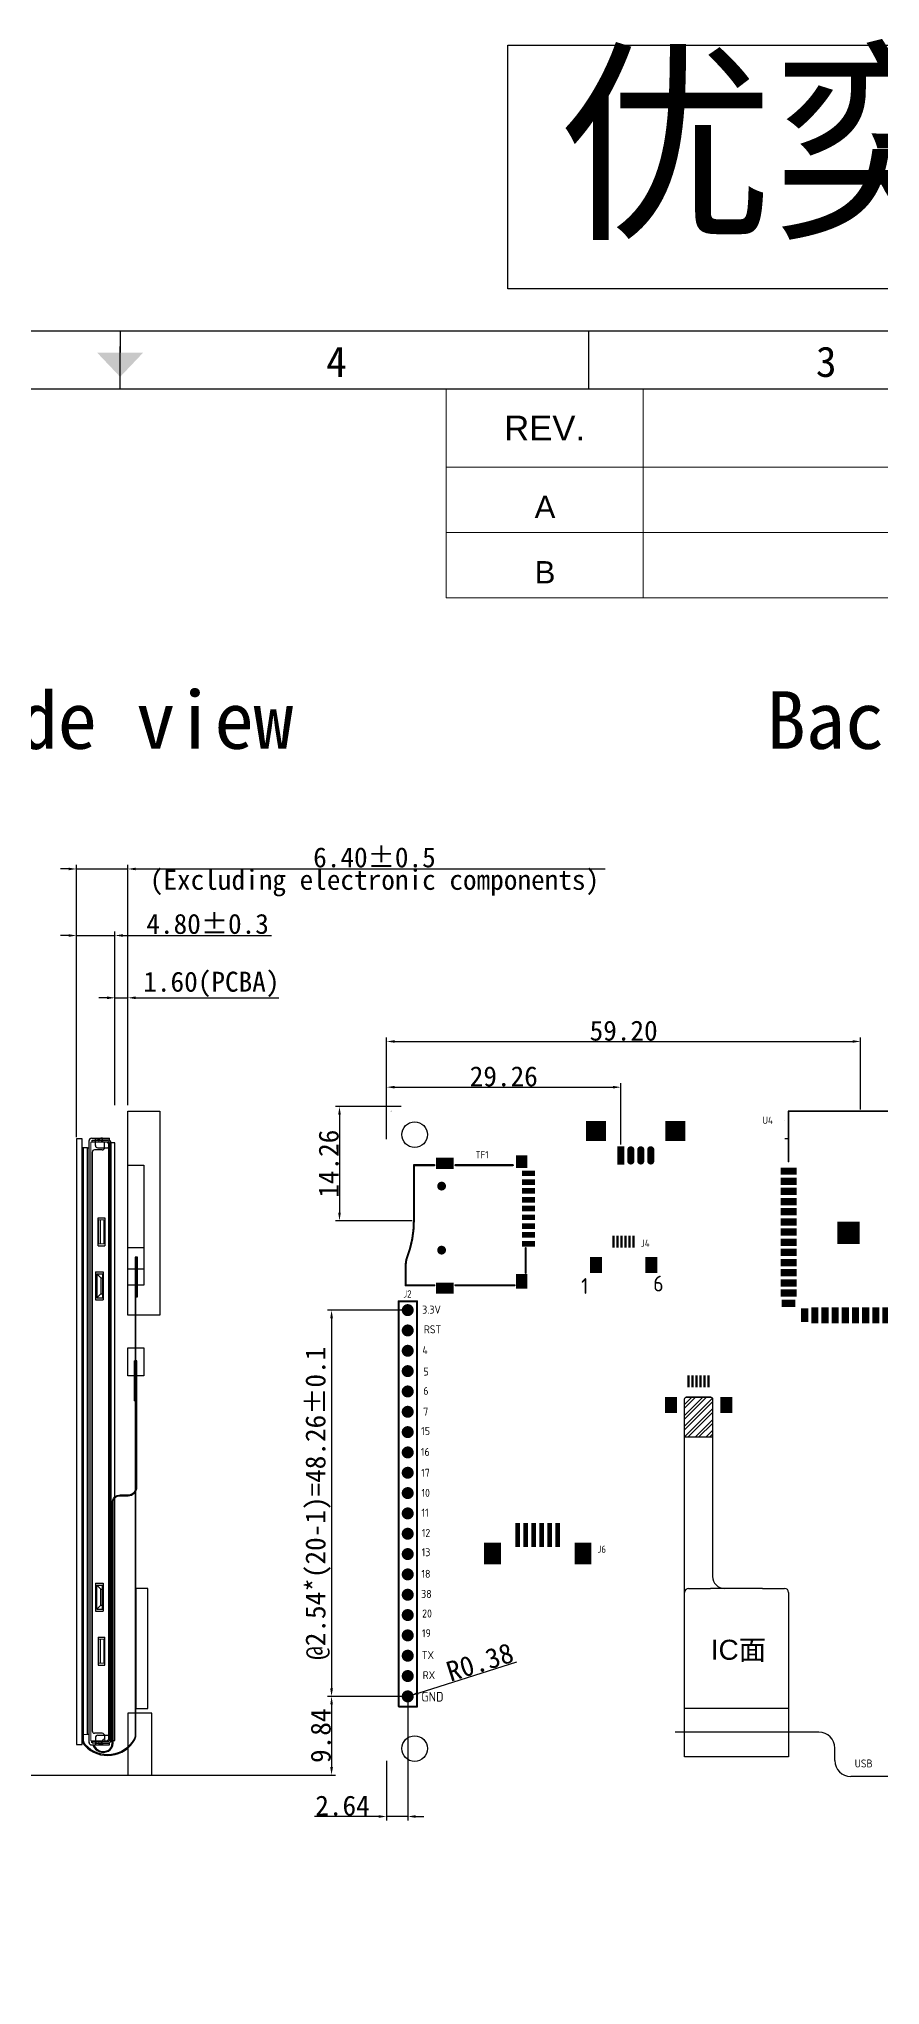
# Model space of a CAD drawing. Header units: millimetres. Extents: x 6806 to 7269, y 2421 to 2787.
# Drawn here: x 7024.8 to 7129.9, y 2544 to 2787.2 of the extents above; entities that cross this region are included whole.
import ezdxf
from ezdxf.enums import TextEntityAlignment as Align

# ---------------------------------------------------------------- set-up
doc = ezdxf.new("R2010")
doc.units = ezdxf.units.MM
doc.header["$LTSCALE"] = 0.1
for name, color, linetype in [('BOTTOMOVERLAY', 54, 'Continuous'), ('Dim', 3, 'Continuous'), ('dwg', 7, 'Continuous'), ('FPC', 11, 'Continuous'), ('KEEPOUTLAYER', 6, 'Continuous'), ('LENS', 6, 'Continuous'), ('MULTILAYER', 9, 'Continuous'), ('SENSOR', 1, 'Continuous'), ('Stiffener', 72, 'Continuous'), ('TopOverlay', 2, 'Continuous'), ('TopPaste', 8, 'Continuous')]:
    doc.layers.add(name, color=color, linetype=linetype)
doc.layers.add('HOU', color=7, linetype='Continuous', lineweight=5)
doc.layers.add('标注', color=3, linetype='Continuous', lineweight=13)
doc.styles.add('arial', font='arial.ttf')
doc.styles.get("Standard").update_dxf_attribs({"font": 'isocp2.shx'})
doc.styles.add('T', font='arial.ttf')
doc.styles.add('VIEW 2.5', font='', dxfattribs={"height": 2.5})
doc.styles.add('VIEW 4', font='', dxfattribs={"height": 4})
doc.styles.add('宋体', font='', dxfattribs={"height": 2.5})
doc.styles.get('VIEW 2.5').set_extended_font_data('SimSun')
doc.styles.get('VIEW 4').set_extended_font_data('SimSun')
doc.styles.get('宋体').set_extended_font_data('SimSun')
doc.dimstyles.new('VIEW 2.5', dxfattribs={"dimtxt": 1, "dimasz": 1, "dimexe": 0.5, "dimexo": 0.2, "dimgap": 0.09, "dimtad": 1, "dimzin": 0, "dimdsep": 46, "dimtxsty": 'VIEW 2.5', "dimcen": 0.09, "dimclrd": 256, "dimclre": 256, "dimclrt": 256, "dimadec": 0, "dimazin": 0, "dimtp": 0.01, "dimtm": 0.01, "dimtfac": 0.6, "dimtmove": 0, "dimatfit": 0, "dimfxl": 1, "dimtolj": 1, "dimtzin": 0, "dimarcsym": 0})

# ---------------------------------------------------------------- blocks, each defined once
blk = doc.blocks.new('0_5X6_1')
at = {"layer": 'TopPaste'}
for points in [[(-1.09903, 5.098545), (-1.09903, 3.598548), (0.900971, 5.098545), (0.900971, 3.598548)], [(2.080303, 2.326343), (2.080303, 2.026343), (3.5803, 2.326343), (3.5803, 2.026343)], [(2.080367, 0.326423), (2.080367, 0.026424), (3.580364, 0.326423), (3.580364, 0.026424)], [(2.080374, 1.826417), (2.080374, 1.526418), (3.580371, 1.826417), (3.580371, 1.526418)], [(2.080374, 1.326418), (2.080374, 1.026419), (3.580371, 1.326418), (3.580371, 1.026419)], [(2.080374, 0.826419), (2.080374, 0.52642), (3.580371, 0.826419), (3.580371, 0.52642)], [(-1.09903, -1.813471), (-1.09903, -3.313468), (0.900971, -1.813471), (0.900971, -3.313468)], [(2.080367, -0.173581), (2.080367, -0.47358), (3.580364, -0.173581), (3.580364, -0.47358)]]:
    blk.add_solid(points, dxfattribs=at)
blk = doc.blocks.new('1_0X6_2')
at = {"layer": 'TopPaste'}
for points in [[(-0.004199, -2.918615), (0.5958, -2.918615), (-0.004199, 0.081374), (0.5958, 0.081374)], [(0.995799, -2.918615), (1.595798, -2.918615), (0.995799, 0.081374), (1.595798, 0.081374)], [(1.9958, -2.918612), (2.595799, -2.918612), (1.9958, 0.081382), (2.595799, 0.081382)], [(2.995798, -2.918612), (3.595797, -2.918612), (2.995798, 0.081382), (3.595797, 0.081382)], [(3.995798, -2.918612), (4.595797, -2.918612), (3.995798, 0.081382), (4.595797, 0.081382)], [(4.995799, -2.918612), (5.595798, -2.918612), (4.995799, 0.081382), (5.595798, 0.081382)], [(-3.903706, -5.085697), (-1.803705, -5.085697), (-3.903706, -2.385698), (-1.803705, -2.385698)], [(7.40075, -5.085697), (9.500751, -5.085697), (7.40075, -2.385698), (9.500751, -2.385698)]]:
    blk.add_solid(points, dxfattribs=at)
blk = doc.blocks.new('2_54_20_16')
at = {"layer": 'MULTILAYER', "const_width": 0.749999}
for points in [[(-0.375001, 0, 1), (0.375001, 0, 1)], [(2.164999, 0, 1), (2.915001, 0, 1)], [(4.704999, 0, 1), (5.455001, 0, 1)], [(7.244999, 0, 1), (7.995001, 0, 1)], [(9.784999, 0, 1), (10.535001, 0, 1)], [(12.324999, 0, 1), (13.075001, 0, 1)], [(14.864999, 0, 1), (15.615001, 0, 1)], [(17.404999, 0, 1), (18.155001, 0, 1)], [(19.944999, 0, 1), (20.695001, 0, 1)], [(22.484999, 0, 1), (23.235001, 0, 1)], [(25.024999, 0, 1), (25.775001, 0, 1)], [(27.564999, 0, 1), (28.315001, 0, 1)], [(30.104999, 0, 1), (30.855001, 0, 1)], [(32.644999, 0, 1), (33.395001, 0, 1)], [(35.184999, 0, 1), (35.935001, 0, 1)], [(37.724999, 0, 1), (38.475001, 0, 1)], [(40.264999, 0, 1), (41.015001, 0, 1)], [(42.804999, 0, 1), (43.555001, 0, 1)], [(45.344999, 0, 1), (46.095001, 0, 1)], [(47.884999, 0, 1), (48.635001, 0, 1)]]:
    blk.add_lwpolyline(points, format="xyb", close=True, dxfattribs=at)
at = {"layer": 'TopOverlay', "const_width": 0.254}
for points in [[(-1.1176, -1.1176), (-1.1176, 1.1684)], [(49.53, 1.1684), (-1.1176, 1.1684)], [(49.53, -1.0668), (49.53, 1.1684)], [(49.3776, -1.1176), (-1.1176, -1.1176)], [(49.4792, -1.1176), (49.3776, -1.1176)], [(49.4792, -1.1176), (49.53, -1.0668)]]:
    blk.add_lwpolyline(points, dxfattribs=at)
at = {"layer": 'TopOverlay', "const_width": 0.127}
for points in [[(-1.1811, 1.1684, 1), (-1.0541, 1.1684, 1)], [(-1.1811, 1.1684, 1), (-1.0541, 1.1684, 1)], [(49.4665, 1.1684, 1), (49.5935, 1.1684, 1)], [(49.4665, 1.1684, 1), (49.5935, 1.1684, 1)], [(-1.1811, -1.1176, 1), (-1.0541, -1.1176, 1)], [(-1.1811, -1.1176, 1), (-1.0541, -1.1176, 1)], [(49.3141, -1.1176, 1), (49.4411, -1.1176, 1)], [(49.3141, -1.1176, 1), (49.4411, -1.1176, 1)], [(49.4157, -1.1176, 1), (49.5427, -1.1176, 1)], [(49.4157, -1.1176, 1), (49.5427, -1.1176, 1)], [(49.4665, -1.0668, 1), (49.5935, -1.0668, 1)], [(49.4665, -1.0668, 1), (49.5935, -1.0668, 1)]]:
    blk.add_lwpolyline(points, format="xyb", close=True, dxfattribs=at)
blk = doc.blocks.new('TF_MICROSD_75')
at = {"layer": 'MULTILAYER', "const_width": 0.550012}
for points in [[(5.375077, 3.160624, 1), (5.925088, 3.160624, 1)], [(5.375074, -4.839358, 1), (5.925086, -4.839358, 1)]]:
    blk.add_lwpolyline(points, format="xyb", close=True, dxfattribs=at)
at = {"layer": 'TopOverlay', "const_width": 0.254}
for points in [[(3.93094, 7.552807), (-3.460468, 7.552814)], [(10.153934, 7.552814), (6.547142, 7.552809)], [(10.128529, 7.527407), (10.128517, 5.008489)], [(10.153934, 7.552814), (10.128529, 7.527407)], [(-4.85746, 2.904617), (-4.857466, 6.003412)], [(9.944511, 4.008595), (9.944506, 4.00859)], [(9.112534, -7.458588), (9.112501, -0.512463)], [(3.93094, -7.458593), (-3.257266, -7.458583)], [(9.112534, -7.458588), (6.547142, -7.458591)]]:
    blk.add_lwpolyline(points, dxfattribs=at)
at = {"layer": 'TopOverlay', "const_width": 0.127}
for points in [[(-3.523968, 7.552814, 1), (-3.396968, 7.552814, 1)], [(3.86744, 7.552807, 1), (3.99444, 7.552807, 1)], [(6.483642, 7.552809, 1), (6.610642, 7.552809, 1)], [(10.065029, 7.527407, 1), (10.192029, 7.527407, 1)], [(10.065029, 7.527407, 1), (10.192029, 7.527407, 1)], [(10.090434, 7.552814, 1), (10.217434, 7.552814, 1)], [(10.090434, 7.552814, 1), (10.217434, 7.552814, 1)], [(-4.920966, 6.003412, 1), (-4.793966, 6.003412, 1)], [(10.065009, 5.008484, 1), (10.192009, 5.008484, 1)], [(10.065017, 5.008489, 1), (10.192017, 5.008489, 1)], [(-4.92096, 2.904617, 1), (-4.79396, 2.904617, 1)], [(9.880199, 4.006461, 1), (10.007199, 4.006461, 1)], [(9.881006, 4.00859, 1), (10.008006, 4.00859, 1)], [(9.881011, 4.008595, 1), (10.008011, 4.008595, 1)], [(9.884616, 4.018039, 1), (10.011616, 4.018039, 1)], [(9.049001, -0.512463, 1), (9.176001, -0.512463, 1)], [(9.049012, -0.512534, 1), (9.176012, -0.512534, 1)], [(-3.320766, -7.458583, 1), (-3.193766, -7.458583, 1)], [(3.86744, -7.458593, 1), (3.99444, -7.458593, 1)], [(6.483642, -7.458591, 1), (6.610642, -7.458591, 1)], [(9.049034, -7.458588, 1), (9.176034, -7.458588, 1)], [(9.049034, -7.458588, 1), (9.176034, -7.458588, 1)]]:
    blk.add_lwpolyline(points, format="xyb", close=True, dxfattribs=at)
at = {"layer": 'TopOverlay', "const_width": 0.254}
for points in [[(10.128509, 5.008484, -0.091447), (9.943699, 4.006461)], [(9.112512, -0.512534, -0.091447), (9.948116, 4.018039)]]:
    blk.add_lwpolyline(points, format="xyb", dxfattribs=at)
at = {"layer": 'TopPaste'}
for points in [[(-3.649693, 6.160714), (-3.649693, 7.961574), (-5.049233, 6.160714), (-5.049233, 7.961574)], [(4.150312, 7.210854), (6.349952, 7.210854), (4.150312, 8.610394), (6.349952, 8.610394)], [(-6.002955, 2.010103), (-4.402755, 2.010103), (-6.002955, 2.711143), (-4.402755, 2.711143)], [(-6.002952, 0.9101), (-4.402752, 0.9101), (-6.002952, 1.61114), (-4.402752, 1.61114)], [(-6.002952, -0.189895), (-4.402752, -0.189895), (-6.002952, 0.511145), (-4.402752, 0.511145)], [(-6.002952, -1.289891), (-4.402752, -1.289891), (-6.002952, -0.588851), (-4.402752, -0.588851)], [(-6.002947, -2.389889), (-4.402747, -2.389889), (-6.002947, -1.688849), (-4.402747, -1.688849)], [(-6.00296, -4.589884), (-4.40276, -4.589884), (-6.00296, -3.888844), (-4.40276, -3.888844)], [(-6.002955, -3.489884), (-4.402755, -3.489884), (-6.002955, -2.788844), (-4.402755, -2.788844)], [(-6.002957, -5.689877), (-4.402757, -5.689877), (-6.002957, -4.988837), (-4.402757, -4.988837)], [(-6.002952, -6.78988), (-4.402752, -6.78988), (-6.002952, -6.08884), (-4.402752, -6.08884)], [(-3.650104, -8.689495), (-3.650104, -7.089295), (-5.049644, -8.689495), (-5.049644, -7.089295)], [(4.150312, -8.389165), (6.349952, -8.389165), (4.150312, -6.989625), (6.349952, -6.989625)]]:
    blk.add_solid(points, dxfattribs=at)
blk = doc.blocks.new('S3_W_78')
at = {"layer": 'MULTILAYER'}
blk.add_solid([(6.045446, 8.85539), (8.845446, 8.85539), (6.045446, 11.655389), (8.845446, 11.655389)], dxfattribs=at)
at = {"layer": 'TopOverlay', "const_width": 0.199901}
for points in [[(-0.049599, 19.163264), (-0.049599, 25.464465)], [(-0.049599, 25.464465), (17.950391, 25.464404)], [(17.950391, 19.163203), (17.950391, 25.464404)]]:
    blk.add_lwpolyline(points, dxfattribs=at)
at = {"layer": 'TopOverlay', "const_width": 0.099949}
for points in [[(-0.099573, 25.464465, 1), (0.000376, 25.464465, 1)], [(-0.099573, 25.464465, 1), (0.000376, 25.464465, 1)], [(17.900416, 25.464404, 1), (18.000365, 25.464404, 1)], [(17.900416, 25.464404, 1), (18.000365, 25.464404, 1)], [(-0.099573, 19.163264, 1), (0.000376, 19.163264, 1)], [(17.900416, 19.163203, 1), (18.000365, 19.163203, 1)]]:
    blk.add_lwpolyline(points, format="xyb", close=True, dxfattribs=at)
at = {"layer": 'TopPaste'}
for points in [[(-1.049655, 17.52444), (0.950346, 17.52444), (-1.049655, 18.424439), (0.950346, 18.424439)], [(-1.049599, 16.254463), (0.950402, 16.254463), (-1.049599, 17.154462), (0.950402, 17.154462)], [(18.950379, 18.424426), (16.950378, 18.424426), (18.950379, 17.524428), (16.950378, 17.524428)], [(18.950391, 17.154401), (16.95039, 17.154401), (18.950391, 16.254402), (16.95039, 16.254402)], [(-1.049655, 13.71443), (0.950346, 13.71443), (-1.049655, 14.614428), (0.950346, 14.614428)], [(-1.049625, 14.984425), (0.950377, 14.984425), (-1.049625, 15.884423), (0.950377, 15.884423)], [(18.950361, 14.614416), (16.95036, 14.614416), (18.950361, 13.714418), (16.95036, 13.714418)], [(18.950379, 15.884436), (16.950378, 15.884436), (18.950379, 14.984438), (16.950378, 14.984438)], [(-1.049625, 12.444435), (0.950377, 12.444435), (-1.049625, 13.344434), (0.950377, 13.344434)], [(18.950379, 13.344421), (16.950378, 13.344421), (18.950379, 12.444423), (16.950378, 12.444423)], [(-1.049642, 9.90442), (0.950359, 9.90442), (-1.049642, 10.804418), (0.950359, 10.804418)], [(-1.049625, 11.174433), (0.950377, 11.174433), (-1.049625, 12.074431), (0.950377, 12.074431)], [(18.950379, 10.804423), (16.950378, 10.804423), (18.950379, 9.904425), (16.950378, 9.904425)], [(18.950422, 12.074461), (16.950421, 12.074461), (18.950422, 11.174463), (16.950421, 11.174463)], [(-1.049599, 7.364466), (0.950402, 7.364466), (-1.049599, 8.264464), (0.950402, 8.264464)], [(-1.049581, 8.634461), (0.95042, 8.634461), (-1.049581, 9.534459), (0.95042, 9.534459)], [(18.950379, 9.534428), (16.950378, 9.534428), (18.950379, 8.63443), (16.950378, 8.63443)], [(18.950379, 8.264416), (16.950378, 8.264416), (18.950379, 7.364418), (16.950378, 7.364418)], [(-1.049642, 6.09441), (0.950359, 6.09441), (-1.049642, 6.994408), (0.950359, 6.994408)], [(-1.049625, 4.824415), (0.950377, 4.824415), (-1.049625, 5.724413), (0.950377, 5.724413)], [(18.950379, 5.724418), (16.950378, 5.724418), (18.950379, 4.82442), (16.950378, 4.82442)], [(18.950422, 6.994456), (16.950421, 6.994456), (18.950422, 6.094458), (16.950421, 6.094458)], [(-1.049655, 3.554438), (0.950346, 3.554438), (-1.049655, 4.454436), (0.950346, 4.454436)], [(-1.049642, 2.284418), (0.950359, 2.284418), (-1.049642, 3.184416), (0.950359, 3.184416)], [(18.950379, 4.454423), (16.950378, 4.454423), (18.950379, 3.554425), (16.950378, 3.554425)], [(18.950391, 3.184398), (16.95039, 3.184398), (18.950391, 2.2844), (16.95039, 2.2844)], [(-0.89964, 1.014423), (0.800357, 1.014423), (-0.89964, 1.914421), (0.800357, 1.914421)], [(2.415416, -0.885538), (2.415416, 0.814459), (1.515417, -0.885538), (1.515417, 0.814459)], [(3.68541, -1.03554), (3.68541, 0.964461), (2.785412, -1.03554), (2.785412, 0.964461)], [(4.955405, -1.03554), (4.955405, 0.964461), (4.055407, -1.03554), (4.055407, 0.964461)], [(6.225413, -1.035553), (6.225413, 0.964448), (5.325415, -1.035553), (5.325415, 0.964448)], [(7.495408, -1.035553), (7.495408, 0.964448), (6.59541, -1.035553), (6.59541, 0.964448)], [(8.765416, -1.03554), (8.765416, 0.964461), (7.865417, -1.03554), (7.865417, 0.964461)], [(10.03541, -1.03554), (10.03541, 0.964461), (9.135412, -1.03554), (9.135412, 0.964461)], [(11.305418, -1.035545), (11.305418, 0.964456), (10.40542, -1.035545), (10.40542, 0.964456)], [(12.575365, -1.035583), (12.575365, 0.964418), (11.675367, -1.035583), (11.675367, 0.964418)], [(13.845403, -1.03554), (13.845403, 0.964461), (12.945405, -1.03554), (12.945405, 0.964461)], [(15.115428, -1.035545), (15.115428, 0.964456), (14.21543, -1.035545), (14.21543, 0.964456)], [(16.385375, -0.885581), (16.385375, 0.814415), (15.485377, -0.885581), (15.485377, 0.814415)], [(18.800394, 1.914408), (17.100398, 1.914408), (18.800394, 1.01441), (17.100398, 1.01441)]]:
    blk.add_solid(points, dxfattribs=at)
blk = doc.blocks.new('THT')
at = {"color": 2, "linetype": 'Continuous'}
for p, q in [((7072.73, 2563.23), (7074.98, 2563.23)), ((7073.23, 2562.33), (7073.23, 2563.23)), ((7073.23, 2563.03), (7074.98, 2563.03)), ((7074.98, 2563.03), (7074.98, 2563.23)), ((7072.43, 2487.68), (7072.43, 2562.93)), ((7073.53, 2562.03), (7074.68, 2562.03)), ((7074.98, 2488.93), (7074.98, 2561.73)), ((7073.23, 2546.52), (7074.21, 2546.52)), ((7073.23, 2546.52), (7073.23, 2543.02)), ((7074.21, 2546.52), (7074.21, 2543.02)), ((7073.23, 2543.02), (7074.21, 2543.02)), ((7073.23, 2507.63), (7074.21, 2507.63)), ((7073.23, 2507.63), (7073.23, 2504.13)), ((7074.21, 2507.63), (7074.21, 2504.13)), ((7073.23, 2504.13), (7074.21, 2504.13)), ((7073.23, 2488.33), (7073.23, 2487.43)), ((7073.23, 2487.63), (7074.98, 2487.63)), ((7073.53, 2488.63), (7074.68, 2488.63)), ((7074.98, 2487.43), (7074.98, 2487.63)), ((7072.73, 2487.43), (7074.98, 2487.43))]:
    blk.add_line(p, q, dxfattribs=at)
for centre, start, end in [((7072.73, 2562.93), 90, 180), ((7073.53, 2562.33), 180, 270), ((7074.68, 2561.73), 0, 90.0114), ((7072.73, 2487.73), 180, 270), ((7073.53, 2488.33), 90, 180), ((7074.68, 2488.93), 269.9886, 360)]:
    blk.add_arc(centre, 0.3, start, end, dxfattribs=at)
blk = doc.blocks.new('*D126')
at = {"layer": 'Defpoints', "color": 0, "ltscale": 100, "transparency": 16777216}
for p in [(7035.94, 2683.48), (7035.94, 2653.78), (7029.54, 2649.78)]:
    blk.add_point(p, dxfattribs=at)
at = {"layer": 'FPC', "lineweight": -2, "ltscale": 100, "transparency": 16777216}
for p, q in [((7028.54, 2683.48), (7027.54, 2683.48)), ((7029.54, 2649.98), (7029.54, 2683.98)), ((7029.54, 2683.48), (7035.94, 2683.48)), ((7035.94, 2653.98), (7035.94, 2683.98)), ((7036.94, 2683.48), (7095.57, 2683.48))]:
    blk.add_line(p, q, dxfattribs=at)
at = {"layer": 'FPC', "ltscale": 100, "transparency": 16777216}
for points in [[(7028.54, 2683.64), (7028.54, 2683.31), (7029.54, 2683.48)], [(7036.94, 2683.64), (7036.94, 2683.31), (7035.94, 2683.48)]]:
    blk.add_solid(points, dxfattribs=at)
at = {"layer": 'FPC', "ltscale": 100, "transparency": 16777216, "char_height": 2.5, "attachment_point": 5, "style": 'VIEW 2.5'}
for s, insert in [('\\A1;6.40%%p0.5', (7066.75, 2684.91)), ('\\A1;(Excluding electronic components)', (7066.75, 2681.71))]:
    blk.add_mtext(s, dxfattribs=dict(at, insert=insert))
blk = doc.blocks.new('*D127')
at = {"layer": 'Defpoints', "color": 0, "ltscale": 100, "transparency": 16777216}
for p in [(7034.34, 2675.16), (7034.34, 2653.78), (7029.54, 2649.78)]:
    blk.add_point(p, dxfattribs=at)
at = {"layer": 'FPC', "lineweight": -2, "ltscale": 100, "transparency": 16777216}
for p, q in [((7028.54, 2675.16), (7027.54, 2675.16)), ((7029.54, 2649.98), (7029.54, 2675.66)), ((7029.54, 2675.16), (7034.34, 2675.16)), ((7034.34, 2653.98), (7034.34, 2675.66)), ((7035.34, 2675.16), (7053.87, 2675.16))]:
    blk.add_line(p, q, dxfattribs=at)
at = {"layer": 'FPC', "ltscale": 100, "transparency": 16777216}
for points in [[(7028.54, 2675.33), (7028.54, 2675), (7029.54, 2675.16)], [(7035.34, 2675.33), (7035.34, 2675), (7034.34, 2675.16)]]:
    blk.add_solid(points, dxfattribs=at)
at = {"layer": 'FPC', "ltscale": 100, "transparency": 16777216, "insert": (7045.91, 2676.6), "char_height": 2.5, "attachment_point": 5, "style": 'VIEW 2.5'}
blk.add_mtext('\\A1;4.80%%p0.3', dxfattribs=at)
blk = doc.blocks.new('*D112')
at = {"layer": 'Defpoints', "color": 0, "ltscale": 100, "transparency": 16777216}
for p in [(7035.94, 2667.38), (7034.34, 2653.78), (7035.94, 2653.78)]:
    blk.add_point(p, dxfattribs=at)
at = {"layer": 'FPC', "lineweight": -2, "ltscale": 100, "transparency": 16777216}
for p, q in [((7034.34, 2653.98), (7034.34, 2667.88)), ((7035.94, 2653.98), (7035.94, 2667.88)), ((7033.34, 2667.38), (7032.34, 2667.38)), ((7034.34, 2667.38), (7035.94, 2667.38)), ((7036.94, 2667.38), (7054.81, 2667.38))]:
    blk.add_line(p, q, dxfattribs=at)
at = {"layer": 'FPC', "ltscale": 100, "transparency": 16777216}
for points in [[(7033.34, 2667.55), (7033.34, 2667.21), (7034.34, 2667.38)], [(7036.94, 2667.55), (7036.94, 2667.21), (7035.94, 2667.38)]]:
    blk.add_solid(points, dxfattribs=at)
at = {"layer": 'FPC', "ltscale": 100, "transparency": 16777216, "insert": (7046.38, 2669.06), "char_height": 2.5, "attachment_point": 5, "style": 'VIEW 2.5'}
blk.add_mtext('\\A1;1.60(PCBA)', dxfattribs=at)
blk = doc.blocks.new('*D134')
at = {"layer": 'Defpoints', "color": 0, "ltscale": 100, "transparency": 16777216}
for p in [(7070.27, 2653.78), (7062.38, 2639.52), (7071.67, 2639.52)]:
    blk.add_point(p, dxfattribs=at)
at = {"layer": 'FPC', "lineweight": -2, "ltscale": 100, "transparency": 16777216}
for p, q in [((7070.07, 2653.78), (7061.88, 2653.78)), ((7062.38, 2652.78), (7062.38, 2640.52)), ((7071.47, 2639.52), (7061.88, 2639.52))]:
    blk.add_line(p, q, dxfattribs=at)
at = {"layer": 'FPC', "ltscale": 100, "transparency": 16777216}
for points in [[(7062.22, 2652.78), (7062.55, 2652.78), (7062.38, 2653.78)], [(7062.22, 2640.52), (7062.55, 2640.52), (7062.38, 2639.52)]]:
    blk.add_solid(points, dxfattribs=at)
at = {"layer": 'FPC', "ltscale": 100, "transparency": 16777216, "insert": (7061.04, 2646.65), "char_height": 2.5, "attachment_point": 5, "rotation": 90, "style": 'VIEW 2.5'}
blk.add_mtext('\\A1;14.26', dxfattribs=at)
blk = doc.blocks.new('*D135')
at = {"layer": 'Defpoints', "color": 0, "ltscale": 100, "transparency": 16777216}
for p in [(7127.47, 2661.92), (7127.47, 2653.22), (7068.27, 2651.78)]:
    blk.add_point(p, dxfattribs=at)
at = {"layer": 'FPC', "lineweight": -2, "ltscale": 100, "transparency": 16777216}
for p, q in [((7068.27, 2651.98), (7068.27, 2662.42)), ((7069.27, 2661.92), (7126.47, 2661.92)), ((7127.47, 2653.42), (7127.47, 2662.42))]:
    blk.add_line(p, q, dxfattribs=at)
at = {"layer": 'FPC', "ltscale": 100, "transparency": 16777216}
for points in [[(7069.27, 2662.09), (7069.27, 2661.76), (7068.27, 2661.92)], [(7126.47, 2662.09), (7126.47, 2661.76), (7127.47, 2661.92)]]:
    blk.add_solid(points, dxfattribs=at)
at = {"layer": 'FPC', "ltscale": 100, "transparency": 16777216, "insert": (7097.87, 2663.26), "char_height": 2.5, "attachment_point": 5, "style": 'VIEW 2.5'}
blk.add_mtext('\\A1;59.20', dxfattribs=at)
blk = doc.blocks.new('*D136')
at = {"layer": 'Defpoints', "color": 0, "ltscale": 100, "transparency": 16777216}
for p in [(7070.9, 2628.35), (7061.39, 2580.09), (7070.9, 2580.09)]:
    blk.add_point(p, dxfattribs=at)
at = {"layer": 'FPC', "lineweight": -2, "ltscale": 100, "transparency": 16777216}
for p, q in [((7070.7, 2628.35), (7060.89, 2628.35)), ((7061.39, 2627.35), (7061.39, 2581.09)), ((7070.7, 2580.09), (7060.89, 2580.09))]:
    blk.add_line(p, q, dxfattribs=at)
at = {"layer": 'FPC', "ltscale": 100, "transparency": 16777216}
for points in [[(7061.23, 2627.35), (7061.56, 2627.35), (7061.39, 2628.35)], [(7061.23, 2581.09), (7061.56, 2581.09), (7061.39, 2580.09)]]:
    blk.add_solid(points, dxfattribs=at)
at = {"layer": 'FPC', "ltscale": 100, "transparency": 16777216, "insert": (7059.71, 2604.22), "char_height": 2.5, "attachment_point": 5, "rotation": 90, "style": 'VIEW 2.5'}
blk.add_mtext('\\A1;@2.54*(20-1)=48.26%%p0.1', dxfattribs=at)
blk = doc.blocks.new('*D137')
at = {"layer": 'Defpoints', "color": 0, "ltscale": 100}
for p in [(7070.9, 2580.09), (7008.01, 2570.26), (7061.39, 2570.26)]:
    blk.add_point(p, dxfattribs=at)
at = {"layer": 'FPC', "lineweight": -2, "ltscale": 100}
for p, q in [((7070.7, 2580.09), (7060.89, 2580.09)), ((7061.39, 2579.09), (7061.39, 2571.26)), ((7008.21, 2570.26), (7061.89, 2570.26))]:
    blk.add_line(p, q, dxfattribs=at)
at = {"layer": 'FPC', "ltscale": 100}
for points in [[(7061.23, 2579.09), (7061.56, 2579.09), (7061.39, 2580.09)], [(7061.23, 2571.26), (7061.56, 2571.26), (7061.39, 2570.26)]]:
    blk.add_solid(points, dxfattribs=at)
at = {"layer": 'FPC', "ltscale": 100, "insert": (7060.05, 2575.18), "char_height": 2.5, "attachment_point": 5, "rotation": 90, "style": 'VIEW 2.5'}
blk.add_mtext('\\A1;9.84', dxfattribs=at)
blk = doc.blocks.new('*D138')
at = {"layer": 'Defpoints', "color": 0, "ltscale": 100, "transparency": 16777216}
for p in [(7070.9, 2580.09), (7068.27, 2572.26), (7068.27, 2565.09)]:
    blk.add_point(p, dxfattribs=at)
at = {"layer": 'FPC', "lineweight": -2, "ltscale": 100, "transparency": 16777216}
for p, q in [((7070.9, 2579.89), (7070.9, 2564.59)), ((7068.27, 2572.06), (7068.27, 2564.59)), ((7067.27, 2565.09), (7059.24, 2565.09)), ((7070.9, 2565.09), (7068.27, 2565.09)), ((7071.9, 2565.09), (7072.9, 2565.09))]:
    blk.add_line(p, q, dxfattribs=at)
at = {"layer": 'FPC', "ltscale": 100, "transparency": 16777216}
for points in [[(7067.27, 2565.25), (7067.27, 2564.92), (7068.27, 2565.09)], [(7071.9, 2565.25), (7071.9, 2564.92), (7070.9, 2565.09)]]:
    blk.add_solid(points, dxfattribs=at)
at = {"layer": 'FPC', "ltscale": 100, "transparency": 16777216, "insert": (7062.76, 2566.43), "char_height": 2.5, "attachment_point": 5, "style": 'VIEW 2.5'}
blk.add_mtext('\\A1;2.64', dxfattribs=at)
blk = doc.blocks.new('*D139')
at = {"layer": 'Defpoints', "color": 0, "ltscale": 100}
for p in [(7070.9, 2580.09), (7071.26, 2580.21)]:
    blk.add_point(p, dxfattribs=at)
at = {"layer": 'FPC', "lineweight": -2, "ltscale": 100}
for p, q in [((7072.21, 2580.51), (7084.52, 2584.43)), ((7070.9, 2580.09), (7071.26, 2580.21))]:
    blk.add_line(p, q, dxfattribs=at)
at = {"layer": 'FPC', "ltscale": 100}
blk.add_solid([(7072.16, 2580.67), (7072.26, 2580.35), (7071.26, 2580.21)], dxfattribs=at)
at = {"layer": 'FPC', "ltscale": 100, "insert": (7079.92, 2584.37), "char_height": 2.5, "attachment_point": 5, "rotation": 17.659, "style": 'VIEW 2.5'}
blk.add_mtext('\\A1;R0.38', dxfattribs=at)
blk = doc.blocks.new('1_27X4_84')
at = {"layer": 'TopPaste', "const_width": 0.889}
for points in [[(2.262876, 1.683487), (2.262876, 3.080487)], [(3.507461, 1.683451), (3.507461, 3.080451)], [(4.752068, 1.683433), (4.752068, 3.080433)]]:
    blk.add_lwpolyline(points, dxfattribs=at)
at = {"layer": 'TopPaste', "const_width": 0.4445}
for points in [[(2.040626, 3.080487, 1), (2.485126, 3.080487, 1)], [(3.285211, 3.080451, 1), (3.729711, 3.080451, 1)], [(4.529818, 3.080433, 1), (4.974318, 3.080433, 1)], [(2.040626, 1.683487, 1), (2.485126, 1.683487, 1)], [(3.285211, 1.683451, 1), (3.729711, 1.683451, 1)], [(4.529818, 1.683433, 1), (4.974318, 1.683433, 1)]]:
    blk.add_lwpolyline(points, format="xyb", close=True, dxfattribs=at)
at = {"layer": 'TopPaste'}
for points in [[(5.552176, 3.524987), (5.552176, 1.238987), (6.441176, 3.524987), (6.441176, 1.238987)], [(0.450405, 0.594022), (-2.049589, 0.594022), (0.450406, -1.905973), (-2.049589, -1.905973)], [(10.345778, 0.593992), (7.845783, 0.593992), (10.345778, -1.906003), (7.845783, -1.906003)]]:
    blk.add_solid(points, dxfattribs=at)
blk = doc.blocks.new('*D146')
at = {"layer": 'Defpoints', "color": 0, "ltscale": 100}
for p in [(7097.53, 2656.21), (7068.27, 2649.5), (7097.53, 2648.83)]:
    blk.add_point(p, dxfattribs=at)
at = {"layer": 'FPC', "lineweight": -2, "ltscale": 100}
for p, q in [((7068.27, 2649.7), (7068.27, 2656.71)), ((7069.27, 2656.21), (7096.53, 2656.21)), ((7097.53, 2649.03), (7097.53, 2656.71))]:
    blk.add_line(p, q, dxfattribs=at)
at = {"layer": 'FPC', "ltscale": 100}
for points in [[(7069.27, 2656.38), (7069.27, 2656.05), (7068.27, 2656.21)], [(7096.53, 2656.38), (7096.53, 2656.05), (7097.53, 2656.21)]]:
    blk.add_solid(points, dxfattribs=at)
at = {"layer": 'FPC', "ltscale": 100, "insert": (7082.9, 2657.55), "char_height": 2.5, "attachment_point": 5, "style": 'VIEW 2.5'}
blk.add_mtext('\\A1;29.26', dxfattribs=at)

msp = doc.modelspace()

# ---------------------------------------------------------------- hatches: boundary and pattern name
at = {"layer": 'FPC'}
h = msp.add_hatch(dxfattribs=at)
h.set_pattern_fill('ANSI32', color=0, scale=0.1, angle=360, style=0)
h.set_pattern_definition([(45, (7622.2472, 2874.6816), (-0.6735192, 0.6735192), []), (45, (7622.6962, 2874.6816), (-0.6735192, 0.6735192), [])])
edge = h.paths.add_edge_path()
edge.add_line((7105.481, 2612.471), (7105.481, 2617.271))
edge.add_arc((7105.681, 2617.271), 0.2, 90, 180, ccw=False)
edge.add_line((7105.681, 2617.471), (7108.781, 2617.471))
edge.add_arc((7108.781, 2617.271), 0.2, 0, 90, ccw=False)
edge.add_line((7108.981, 2617.271), (7108.981, 2612.471))
edge.add_line((7108.981, 2612.471), (7105.481, 2612.471))

# ---------------------------------------------------------------- linework, layer by layer
at = {"color": 0}
for p, q in [((7269.188, 2750.658), (6806.253, 2750.658)), ((7034.986, 2750.658), (7034.986, 2747.999)), ((7093.536, 2743.461), (7093.536, 2750.658)), ((7034.986, 2743.461), (7034.986, 2748.758))]:
    msp.add_line(p, q, dxfattribs=at)
at = {"lineweight": 0}
for p, q in [((7075.708, 2743.461), (7075.708, 2733.665)), ((7100.303, 2743.461), (7100.303, 2733.665)), ((7075.708, 2733.665), (7075.708, 2717.34)), ((7075.708, 2733.665), (7260.323, 2733.665)), ((7100.303, 2733.665), (7100.303, 2717.34)), ((7075.708, 2725.503), (7260.323, 2725.503)), ((7075.708, 2717.34), (7260.323, 2717.34))]:
    msp.add_line(p, q, dxfattribs=at)
at = {"color": 6, "linetype": 'Continuous'}
for p, q in [((7031.489, 2649.578), (7033.542, 2649.578)), ((7031.489, 2649.378), (7031.489, 2649.578)), ((7031.489, 2649.378), (7033.542, 2649.378)), ((7032.742, 2648.378), (7031.789, 2648.378)), ((7032.589, 2649.828), (7032.089, 2649.578)), ((7032.789, 2649.828), (7032.589, 2649.828)), ((7032.789, 2649.578), (7032.789, 2649.828)), ((7033.042, 2648.678), (7033.042, 2649.378)), ((7033.642, 2574.578), (7033.642, 2649.278)), ((7033.842, 2574.578), (7033.842, 2649.278)), ((7031.489, 2648.078), (7031.489, 2575.778)), ((7032.259, 2639.878), (7033.089, 2639.878)), ((7032.259, 2636.378), (7032.259, 2639.878)), ((7033.089, 2639.878), (7033.089, 2636.378)), ((7032.259, 2636.378), (7033.089, 2636.378)), ((7032.089, 2632.873), (7032.789, 2632.873)), ((7032.089, 2632.873), (7032.089, 2629.873)), ((7032.589, 2632.373), (7032.089, 2632.873)), ((7032.589, 2632.373), (7032.789, 2632.373)), ((7032.589, 2632.373), (7032.589, 2630.373)), ((7032.789, 2632.873), (7032.789, 2629.873)), ((7032.589, 2630.373), (7032.089, 2629.873)), ((7032.089, 2629.873), (7032.789, 2629.873)), ((7032.589, 2630.373), (7032.789, 2630.373)), ((7032.089, 2590.983), (7032.089, 2593.983)), ((7032.089, 2593.983), (7032.789, 2593.983)), ((7032.589, 2593.483), (7032.089, 2593.983)), ((7032.589, 2591.483), (7032.589, 2593.483)), ((7032.589, 2593.483), (7032.789, 2593.483)), ((7032.789, 2590.983), (7032.789, 2593.983)), ((7032.589, 2591.483), (7032.089, 2590.983)), ((7032.089, 2590.983), (7032.789, 2590.983)), ((7032.589, 2591.483), (7032.789, 2591.483)), ((7032.259, 2587.478), (7033.089, 2587.478)), ((7032.259, 2587.478), (7032.259, 2583.978)), ((7033.089, 2583.978), (7033.089, 2587.478)), ((7032.259, 2583.978), (7033.089, 2583.978)), ((7032.742, 2575.478), (7031.789, 2575.478)), ((7033.042, 2575.178), (7033.042, 2574.728)), ((7031.389, 2574.478), (7031.389, 2574.278)), ((7031.489, 2574.478), (7033.542, 2574.478)), ((7031.489, 2574.478), (7031.489, 2574.278)), ((7031.489, 2574.278), (7033.542, 2574.278)), ((7032.589, 2574.028), (7032.089, 2574.278)), ((7032.789, 2574.028), (7032.589, 2574.028)), ((7032.789, 2574.278), (7032.789, 2574.028))]:
    msp.add_line(p, q, dxfattribs=at)
at = {"color": 1, "ltscale": 100, "elevation": 0}
msp.add_lwpolyline([(7083.395, 2786.41), (7269.466, 2786.41), (7269.466, 2755.974), (7083.395, 2755.974)], close=True, dxfattribs=at)
at = {"color": 0}
msp.add_lwpolyline([(6814.842, 2743.461), (7260.323, 2743.461), (7260.323, 2429.772), (6814.842, 2429.772)], close=True, dxfattribs=at)
at = {"color": 6, "linetype": 'Continuous'}
for centre, radius, start, end in [((7031.789, 2648.078), 0.3, 90, 180), ((7032.742, 2648.678), 0.3, 270, 0), ((7033.542, 2649.278), 0.3, 0, 90), ((7033.542, 2649.278), 0.1, 0, 90.04196), ((7031.789, 2575.778), 0.3, 180, 270), ((7032.742, 2575.178), 0.3, 0, 90), ((7033.542, 2574.578), 0.3, 270, 0), ((7033.542, 2574.578), 0.1, 269.95804, 0)]:
    msp.add_arc(centre, radius, start, end, dxfattribs=at)
at = {"color": 0}
msp.add_solid([(7032.103, 2747.999), (7037.868, 2747.999), (7034.986, 2744.959)], dxfattribs=at)
at = {"layer": 'BOTTOMOVERLAY'}
for points, const_width in [([(7084.8, 2646.928, 1), (7084.806, 2646.928, 1)], 0.00635), ([(7084.803, 2646.928, 1), (7084.803, 2646.928, 1)], 0.000635), ([(7084.803, 2646.928, 1), (7084.803, 2646.928, 1)], 0.000635)]:
    msp.add_lwpolyline(points, format="xyb", close=True, dxfattribs=dict(at, const_width=const_width))
at = {"layer": 'Dim', "color": 1}
for p, q in [((7115.231, 2593.583), (7108.731, 2593.583)), ((7118.481, 2578.583), (7105.481, 2578.583))]:
    msp.add_line(p, q, dxfattribs=at)
at = {"layer": 'Dim', "color": 6, "linetype": 'Continuous', "lineweight": 20}
for p, q in [((7032.692, 2574.478), (7032.892, 2574.728)), ((7032.692, 2574.478), (7032.692, 2574.278)), ((7032.892, 2574.728), (7033.092, 2574.728)), ((7033.092, 2574.728), (7033.092, 2574.478))]:
    msp.add_line(p, q, dxfattribs=at)
at = {"layer": 'FPC'}
for p, q in [((7105.481, 2592.051), (7105.481, 2617.271)), ((7108.981, 2617.271), (7108.981, 2595.083)), ((7105.481, 2572.528), (7105.481, 2593.083)), ((7105.981, 2593.583), (7108.731, 2593.583)), ((7115.231, 2593.583), (7117.981, 2593.583)), ((7118.481, 2593.083), (7118.481, 2572.528)), ((7030.317, 2577.378), (7030.417, 2577.378)), ((7118.481, 2572.528), (7105.481, 2572.528))]:
    msp.add_line(p, q, dxfattribs=at)
at = {"layer": 'FPC', "color": 0, "ltscale": 100}
for points in [[(7039.942, 2627.717), (7035.942, 2627.717), (7035.942, 2653.217), (7039.942, 2653.217)], [(7034.342, 2649.278), (7033.842, 2649.278), (7033.842, 2574.576), (7034.342, 2574.576)], [(7037.942, 2631.484), (7035.942, 2631.484), (7035.942, 2646.47), (7037.942, 2646.47)], [(7037.942, 2633.488), (7035.942, 2633.488), (7035.942, 2636.167), (7037.942, 2636.167)], [(7037.148, 2634.988), (7036.948, 2634.988), (7036.948, 2630.033), (7037.148, 2630.033)], [(7037.942, 2620.141), (7035.942, 2620.141), (7035.942, 2623.63), (7037.942, 2623.63)], [(7038.448, 2593.583), (7036.948, 2593.583), (7036.948, 2578.583), (7038.448, 2578.583)], [(7038.942, 2577.995), (7035.942, 2577.995), (7035.942, 2570.238), (7038.942, 2570.238)]]:
    msp.add_lwpolyline(points, close=True, dxfattribs=at)
at = {"layer": 'FPC'}
for points in [[(7030.317, 2577.378), (7030.317, 2574.628, 0.1888774), (7030.583, 2573.949, 0.5110952), (7036.823, 2574.707, 0.1269104), (7036.948, 2575.191), (7036.948, 2634.988), (7036.848, 2634.988), (7036.848, 2575.191, -0.1269104), (7036.735, 2574.756, -0.5110952), (7030.657, 2574.017, -0.1888774), (7030.417, 2574.628), (7030.417, 2577.378)], [(7108.981, 2617.271, 0.4142136), (7108.781, 2617.471), (7105.681, 2617.471, 0.4142136), (7105.481, 2617.271)]]:
    msp.add_lwpolyline(points, format="xyb", dxfattribs=at)
at = {"layer": 'FPC', "ltscale": 100}
for points in [[(7031.582, 2574.028), (7031.582, 2574.01, 0.4551712), (7033.512, 2573.257, 0.2791422), (7034.102, 2574.231), (7034.102, 2604.269, -0.4142136), (7035.002, 2605.169), (7035.975, 2605.169, 0.4142136), (7037.075, 2606.269), (7037.075, 2622.041)], [(7031.682, 2574.028, 0.4511348), (7033.466, 2573.345, 0.2791422), (7034.002, 2574.231), (7034.002, 2604.269, -0.4142136), (7035.002, 2605.269), (7035.975, 2605.269, 0.4142136), (7036.975, 2606.269), (7036.975, 2622.041)]]:
    msp.add_lwpolyline(points, format="xyb", dxfattribs=at)
at = {"layer": 'FPC', "color": 0}
msp.add_lwpolyline([(7105.481, 2612.471), (7105.481, 2617.271, -0.4142136), (7105.681, 2617.471), (7108.781, 2617.471, -0.4142136), (7108.981, 2617.271), (7108.981, 2612.471)], format="xyb", close=True, dxfattribs=at)
at = {"layer": 'FPC'}
for centre, radius, start, end in [((7110.481, 2595.083), 1.5, 180, 270), ((7105.981, 2593.083), 0.5, 90, 180), ((7117.981, 2593.083), 0.5, 0, 90)]:
    msp.add_arc(centre, radius, start, end, dxfattribs=at)
at = {"layer": 'HOU'}
for p, q in [((7031.342, 2649.328), (7031.342, 2574.528)), ((7033.242, 2649.328), (7031.342, 2649.328)), ((7032.338, 2649.328), (7032.338, 2649.578)), ((7032.338, 2649.578), (7032.538, 2649.578)), ((7032.938, 2649.328), (7032.538, 2649.578)), ((7033.542, 2649.028), (7033.542, 2574.828)), ((7032.342, 2639.628), (7032.342, 2636.628)), ((7032.342, 2639.628), (7032.942, 2639.628)), ((7032.542, 2636.628), (7032.542, 2639.628)), ((7032.942, 2636.628), (7032.942, 2639.628)), ((7032.342, 2636.628), (7032.942, 2636.628)), ((7032.342, 2587.228), (7032.942, 2587.228)), ((7032.342, 2587.228), (7032.342, 2584.228)), ((7032.542, 2584.228), (7032.542, 2587.228)), ((7032.942, 2584.228), (7032.942, 2587.228)), ((7032.342, 2584.228), (7032.942, 2584.228)), ((7033.242, 2574.528), (7031.342, 2574.528)), ((7032.338, 2574.528), (7032.338, 2574.278)), ((7032.338, 2574.278), (7032.538, 2574.278)), ((7032.938, 2574.528), (7032.538, 2574.278))]:
    msp.add_line(p, q, dxfattribs=at)
for centre, start, end in [((7033.242, 2649.028), 0, 90), ((7033.242, 2574.828), 270, 0)]:
    msp.add_arc(centre, 0.3, start, end, dxfattribs=at)
at = {"layer": 'KEEPOUTLAYER'}
for p, q in [((7122.25, 2575.632), (7104.31, 2575.632)), ((7124.25, 2572.076), (7124.25, 2573.632)), ((7202.993, 2570.076), (7126.25, 2570.076))]:
    msp.add_line(p, q, dxfattribs=at)
at = {"layer": 'KEEPOUTLAYER', "const_width": 0.00127}
msp.add_lwpolyline([(7034.342, 2570.076), (7034.342, 2653.78), (7035.942, 2653.78), (7035.942, 2570.076)], close=True, dxfattribs=at)
msp.add_lwpolyline([(7104.31, 2575.632), (7085.15, 2575.632, 0.4142136), (7083.15, 2573.632), (7083.15, 2572.258, -0.4142136), (7081.15, 2570.258), (7070.268, 2570.258, -0.4142134), (7068.268, 2572.258), (7068.268, 2651.78, -0.4142136), (7070.268, 2653.78), (7116.026, 2653.78, -0.4142136), (7118.026, 2651.78), (7118.026, 2648.72, 0.1718311), (7118.472, 2647.462, 0.1718311)], format="xyb", dxfattribs=at)
at = {"layer": 'KEEPOUTLAYER', "const_width": 0.000635}
for points in [[(7070.167, 2573.576, 1), (7070.168, 2573.576, 1)], [(7073.367, 2573.576, 1), (7073.368, 2573.576, 1)]]:
    msp.add_lwpolyline(points, format="xyb", close=True, dxfattribs=at)
at = {"layer": 'KEEPOUTLAYER'}
for centre in [(7071.768, 2650.28), (7071.768, 2573.576)]:
    msp.add_circle(centre, 1.6, dxfattribs=at)
for centre, start, end in [((7122.25, 2573.632), 0, 90), ((7126.25, 2572.076), 180, 270)]:
    msp.add_arc(centre, 2, start, end, dxfattribs=at)
at = {"layer": 'LENS', "color": 1}
for p, q in [((7030.917, 2648.623), (7030.242, 2648.623)), ((7030.367, 2648.623), (7030.367, 2574.528)), ((7030.917, 2575.323), (7030.917, 2648.623))]:
    msp.add_line(p, q, dxfattribs=at)
at = {"layer": 'LENS', "color": 60}
msp.add_lwpolyline([(7030.917, 2648.623), (7031.092, 2648.623), (7031.092, 2575.323), (7030.917, 2575.323)], close=True, dxfattribs=at)
at = {"layer": 'LENS', "color": 6}
msp.add_lwpolyline([(7118.472, 2649.778), (7118.026, 2649.778)], dxfattribs=at)
at = {"layer": 'SENSOR', "color": 5}
msp.add_line((7029.542, 2649.778), (7029.542, 2574.078), dxfattribs=at)
at = {"layer": 'SENSOR', "color": 0}
msp.add_lwpolyline([(7029.542, 2574.078), (7030.242, 2574.078), (7030.242, 2649.778), (7029.542, 2649.778)], close=True, dxfattribs=at)
at = {"layer": 'Stiffener'}
for p, q in [((7036.775, 2617.041), (7036.775, 2622.041)), ((7037.075, 2622.041), (7036.775, 2622.041)), ((7036.775, 2617.041), (7037.075, 2617.041))]:
    msp.add_line(p, q, dxfattribs=at)
at = {"layer": '标注', "color": 1}
msp.add_line((7030.917, 2575.323), (7030.242, 2575.323), dxfattribs=at)

# ---------------------------------------------------------------- block references
for name, p in [('S3_W_78', (7118.522, 2627.752)), ('1_0X6_2', (7084.343, 2601.666))]:
    msp.add_blockref(name, p)
for name, p, rotation in [('1_27X4_84', (7103.523, 2650.072), 180), ('TF_MICROSD_75', (7080.787, 2639.011), 180), ('0_5X6_1', (7098.771, 2634.087), 90), ('2_54_20_16', (7070.903, 2628.354), 270), ('0_5X6_1', (7108.134, 2616.616), 90)]:
    msp.add_blockref(name, p, dxfattribs=dict(rotation=rotation))
at = {"layer": 'dwg', "color": 0}
msp.add_blockref('THT', (-41.334, 86.603), dxfattribs=at)

# ---------------------------------------------------------------- texts
at = {"color": 0, "style": '宋体'}
for s, p in [('4', (7062.009, 2746.859)), ('3', (7123.176, 2746.859))]:
    msp.add_text(s, height=3.799, dxfattribs=at).set_placement(p, align=Align.MIDDLE_CENTER)
at = {"lineweight": 0, "style": 'T'}
for s, height, p in [('REV.', 3.0958, (7088.005, 2738.563)), ('A', 2.786, (7088.052, 2728.714)), ('B', 2.786, (7088.052, 2720.551))]:
    msp.add_text(s, height=height, dxfattribs=at).set_placement(p, align=Align.MIDDLE)
at = {"color": 1, "ltscale": 100, "insert": (7089.604, 2783.985), "char_height": 19.7622, "width": 275.59216, "attachment_point": 1, "style": 'VIEW 4'}
msp.add_mtext('优奕视界PLCM', dxfattribs=at)
at = {"ltscale": 10, "char_height": 7.2, "width": 66.25581, "attachment_point": 1, "style": 'VIEW 4'}
for s, insert in [('Side view', (7012.488, 2705.691)), ('Back view', (7115.721, 2705.691))]:
    msp.add_mtext(s, dxfattribs=dict(at, insert=insert))
at = {"layer": 'Dim', "color": 0, "char_height": 1.976, "width": 16.7182, "attachment_point": 5}
for s, insert in [('1', (7093.009, 2631.372)), ('6', (7102.216, 2631.676))]:
    msp.add_mtext(s, dxfattribs=dict(at, insert=insert))
at = {"layer": 'Dim', "color": 0, "insert": (7115.658, 2584.395), "char_height": 2.5, "width": 52.44101, "attachment_point": 9, "style": 'arial'}
msp.add_mtext('IC{\\fSimSun|b0|i0|c134|p2;面}', dxfattribs=at)
at = {"layer": 'TopOverlay'}
for s, height, p in [('U4', 0.9, (7115.199, 2651.618)), ('TF1', 0.9, (7079.365, 2647.32)), ('J4', 0.9, (7100.025, 2636.271)), ('J2', 0.9, (7070.348, 2629.926)), ('3.3V', 1, (7072.71, 2627.92)), ('RST', 1, (7072.924, 2625.456)), ('4', 1, (7072.731, 2622.86)), ('5', 1, (7072.863, 2620.178)), ('6', 1, (7072.852, 2617.775)), ('7', 1, (7072.837, 2615.179)), ('15', 1, (7072.583, 2612.751)), ('16', 1, (7072.548, 2610.145)), ('17', 1, (7072.583, 2607.529)), ('10', 1, (7072.614, 2605.019)), ('11', 1, (7072.624, 2602.55)), ('12', 1, (7072.659, 2600.02)), ('13', 1, (7072.644, 2597.607)), ('J6', 0.9, (7094.59, 2598.034)), ('18', 1, (7072.614, 2594.905)), ('38', 1, (7072.583, 2592.39)), ('20', 1, (7072.7, 2589.947)), ('19', 1, (7072.68, 2587.488)), ('TX', 1, (7072.67, 2584.755)), ('RX', 1, (7072.776, 2582.245)), ('GND', 1.2, (7072.6, 2579.452)), ('USB', 1, (7126.726, 2571.212))]:
    msp.add_text(s, height=height, dxfattribs=at).set_placement(p)

# ---------------------------------------------------------------- dimensions: what is measured, and where the dimension line sits
at = {"layer": 'FPC', "color": 0, "ltscale": 100}
for base, p2, text, picture, middle in [((7035.942, 2683.477), (7035.942, 2653.78), '<>%%p0.5\\X(Excluding electronic components)', '*D126', (7066.754, 2683.477)), ((7034.342, 2675.165), (7034.342, 2653.78), '<>%%p0.3', '*D127', (7045.914, 2675.165))]:
    dim = msp.add_linear_dim(base=base, p1=(7029.542, 2649.778), p2=p2, text=text, dimstyle='VIEW 2.5', override={"dimfxl": 0.5}, dxfattribs=at)
    dim.commit()
    dim.dimension.update_dxf_attribs({"geometry": picture, "text_midpoint": middle, "dimtype": 160})
dim = msp.add_linear_dim(base=(7035.942, 2667.379), p1=(7034.342, 2653.78), p2=(7035.942, 2653.78), text='<>(PCBA)', dimstyle='VIEW 2.5', override={"dimfxl": 0.5}, dxfattribs=at)
dim.commit()
dim.dimension.update_dxf_attribs({"geometry": '*D112', "text_midpoint": (7046.377, 2669.061)})
for base, p1, p2, picture, middle in [((7127.472, 2661.922), (7068.268, 2651.78), (7127.472, 2653.217), '*D135', (7097.87, 2663.262)), ((7097.526, 2656.212), (7068.268, 2649.502), (7097.526, 2648.833), '*D146', (7082.897, 2657.552)), ((7068.2679, 2565.0869), (7070.9035, 2580.0942), (7068.2679, 2572.258), '*D138', (7062.7561, 2566.4269))]:
    dim = msp.add_linear_dim(base=base, p1=p1, p2=p2, dimstyle='VIEW 2.5', override={"dimfxl": 0.5}, dxfattribs=at)
    dim.commit()
    dim.dimension.update_dxf_attribs({"geometry": picture, "text_midpoint": middle})
for base, p1, p2, picture, middle in [((7062.383, 2639.524), (7070.268, 2653.78), (7071.675, 2639.524), '*D134', (7061.043, 2646.652)), ((7061.392, 2570.258), (7070.903, 2580.094), (7008.008, 2570.258), '*D137', (7060.052, 2575.176))]:
    dim = msp.add_linear_dim(base=base, p1=p1, p2=p2, angle=90, dimstyle='VIEW 2.5', override={"dimfxl": 0.5}, dxfattribs=at)
    dim.commit()
    dim.dimension.update_dxf_attribs({"geometry": picture, "text_midpoint": middle})
dim = msp.add_linear_dim(base=(7061.392, 2580.094), p1=(7070.903, 2628.354), p2=(7070.903, 2580.094), angle=90, text='@2.54*(20-1)=<>%%p0.1', dimstyle='VIEW 2.5', override={"dimfxl": 0.5}, dxfattribs=at)
dim.commit()
dim.dimension.update_dxf_attribs({"geometry": '*D136', "text_midpoint": (7059.71, 2604.224)})
dim = msp.add_radius_dim(center=(7070.903, 2580.094), mpoint=(7071.261, 2580.208), dimstyle='VIEW 2.5', override={"dimfxl": 0.5}, dxfattribs=at)
dim.commit()
dim.dimension.update_dxf_attribs({"geometry": '*D139', "text_midpoint": (7080.33, 2583.095), "dimtype": 164})

doc.saveas('drawing.dxf')
